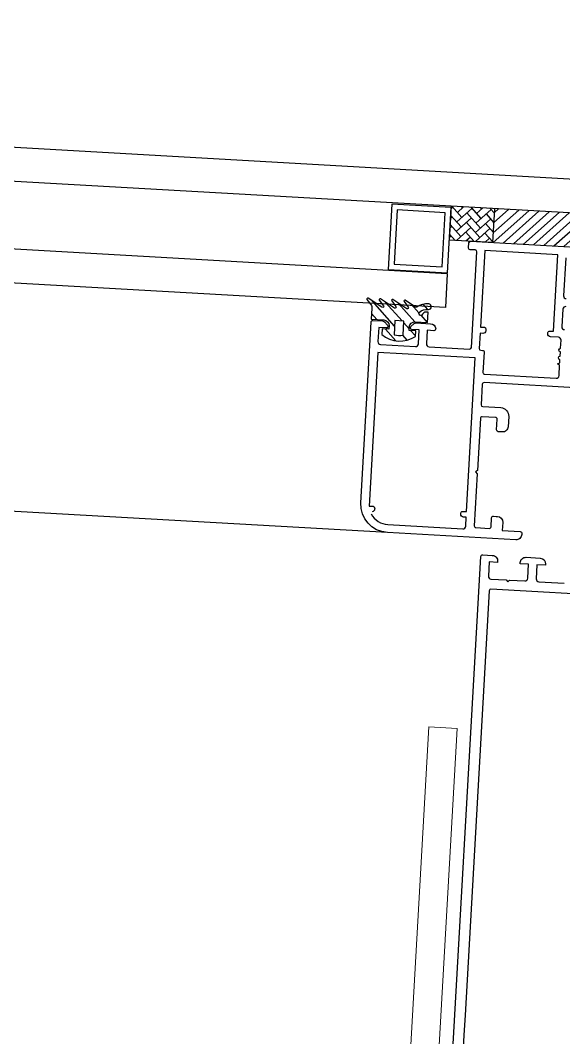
# Model space of a CAD drawing. Header units: millimetres. Extents: x 62878 to 70819, y -67946 to -61850.
# Drawn here: x 66230.35 to 66239.98, y -61875.52 to -61857.48 of the extents above; entities that cross this region are included whole.
import ezdxf

# ---------------------------------------------------------------- set-up
doc = ezdxf.new("R2010")
doc.units = ezdxf.units.MM
doc.layers.add('Dog_dos_yeni', color=63, linetype='Continuous', lineweight=5)
doc.layers.add('DOGRAMA', color=171, linetype='Continuous', lineweight=0)

msp = doc.modelspace()

# ---------------------------------------------------------------- hatches: boundary and pattern name
at = {"layer": 'DOGRAMA', "lineweight": -2}
h = msp.add_hatch(dxfattribs=at)
h.set_pattern_fill('AR-HBONE', color=256, scale=0.03, angle=689.3418585370952, style=0)
h.set_pattern_definition([(311.751433957095, (66231.80271206998, -61896.90500886677), (-0.009616844646291, -0.1694329256639602), [0.36, -0.12]), (221.7514339570951, (66231.8826201105, -61896.99453375192), (-0.009616844646291, -0.1694329256639602), [0.3599999999999982, -0.1199999999999996])])
h.paths.add_polyline_path([(66238.20211676325, -61861.39169654048), (66237.95251849096, -61861.37752959038), (66237.98651917126, -61860.77849373693), (66238.75875409375, -61860.82232502443), (66238.72475341344, -61861.42136087788)])
h = msp.add_hatch(dxfattribs=at)
h.set_pattern_fill('ANSI31', color=256, scale=0.03999999999999999, angle=689.3418585370952, style=0)
h.set_pattern_definition([(221.7514339570951, (66370.61881170585, -61882.4407256625), (0.08456934287185003, -0.09474717012250801), [])])
h.paths.add_polyline_path([(66239.00238959899, -61861.40957497097, -0.4142135623420975), (66239.02828704446, -61861.43858914541), (66240.32869404304, -61861.51239895562, -0.1532309010706403), (66240.46253403222, -61860.91902988221), (66239.03483191482, -61860.83799492747)])
h.paths.add_polyline_path([(66238.72475341344, -61861.42136087788), (66238.97337542454, -61861.43547241637, -0.4142135623575963), (66239.00238959899, -61861.40957497097), (66239.03483191482, -61860.83799492747), (66238.75875409375, -61860.82232502443)])
h = msp.add_hatch(dxfattribs=at)
h.set_pattern_fill('ANSI31', color=256, scale=0.05, angle=689.3418585370952, style=0)
h.set_pattern_definition([(311.751433957095, (66130.7714148273, -61868.82722553815), (-0.118433962653135, -0.1057116785898126), [])])
edge = h.paths.add_edge_path(flags=16)
edge.add_arc((66237.07786916693, -61862.67004208937), 0.4000000000114888, 255.2144749236474, 278.288392989333)
edge.add_line((66237.13553146267, -61863.06586409439), (66237.14980712195, -61862.81435054589))
edge.add_line((66237.14980712195, -61862.81435054589), (66236.99006422772, -61862.80528369782))
edge.add_line((66236.99006422772, -61862.80528369782), (66236.97578856841, -61863.0567972463))
edge = h.paths.add_edge_path()
edge.add_arc((66237.07786916693, -61862.67004208935), 0.5000000000223938, 229.8815363114499, 303.621331602805)
edge.add_line((66237.35471997346, -61863.08639966518), (66237.3603867535, -61862.98656035625))
edge.add_line((66237.3603867535, -61862.98656035625), (66237.24057958281, -61862.9797602202))
edge.add_line((66237.24057958281, -61862.9797602202), (66237.24397965087, -61862.91985663486))
edge.add_arc((66237.34381895975, -61862.92552341488), 0.09999999996814636, 86.75143397289708, 176.751433976823, ccw=False)
edge.add_line((66237.34948573977, -61862.82568410599), (66237.56913221942, -61862.83815102212))
edge.add_line((66237.56913221942, -61862.83815102212), (66237.57933242354, -61862.65844026608))
edge.add_line((66237.57933242354, -61862.65844026608), (66237.5399164689, -61862.65620305562))
edge.add_arc((66237.5362330619, -61862.72109860638), 0.06499999996300451, 86.75143398082588, 155.1607694968289)
edge.add_arc((66237.44758087395, -61862.68006186133), 0.03268943074407417, 141.3211548364751, 335.1607694808789, ccw=False)
edge.add_arc((66237.55710834386, -61862.80614718355), 0.1992591643063099, 82.40174832637689, 132.667655486685, ccw=False)
edge.add_arc((66237.58496939682, -61862.55863252982), 0.05002797725648057, 268.2660390514155, 445.779275329635)
edge.add_arc((66237.5650309057, -61862.83122137576), 0.3233450412483115, 85.81078668733576, 125.1370968418651)
edge.add_arc((66237.36742386808, -61862.5504416115), 0.0199999999713562, 236.75143396133188, 305.1370968510244, ccw=False)
edge.add_line((66237.35645842212, -61862.56716760903), (66237.17244039322, -61862.44652668767))
edge.add_arc((66237.16421630874, -61862.45907118583), 0.01499999998691735, 56.75143398018592, 216.7514339999599)
edge.add_line((66237.15219772619, -61862.46804635563), (66237.22586808613, -61862.56669778214))
edge.add_arc((66237.2098433094, -61862.5786646752), 0.0199999999630446, -123.24856606210358, 36.75143400820281, ccw=False)
edge.add_line((66237.19887786343, -61862.59539067274), (66236.95279391366, -61862.43405977156))
edge.add_arc((66236.94456982917, -61862.44660426973), 0.01500000000098065, 56.75143394893851, 216.7514339889696)
edge.add_line((66236.9325512466, -61862.45557943954), (66237.00622160654, -61862.55423086601))
edge.add_arc((66236.99019682978, -61862.56619775908), 0.02000000000237681, -123.24856602781898, 36.751433950072226, ccw=False)
edge.add_line((66236.9792313838, -61862.58292375664), (66236.73314743405, -61862.42159285545))
edge.add_arc((66236.72492334955, -61862.43413735362), 0.01500000000098065, 56.75143394893851, 216.7514339889696)
edge.add_line((66236.71290476699, -61862.44311252343), (66236.78657512691, -61862.54176394989))
edge.add_arc((66236.77055035013, -61862.55373084296), 0.02000000000968283, -123.24856603924718, 36.7514339084272, ccw=False)
edge.add_line((66236.75958490415, -61862.57045684051), (66236.51350095445, -61862.40912593932))
edge.add_arc((66236.50527686994, -61862.42167043748), 0.01500000000895906, 56.75143390245341, 216.7514339444333)
edge.add_line((66236.49325828737, -61862.43064560728), (66236.5619947601, -61862.52269010234))
edge.add_arc((66236.48187087628, -61862.58252456763), 0.09999999997270226, -3.248566081446711, 36.751433920010186, ccw=False)
edge.add_line((66236.58171018516, -61862.58819134775), (66236.57073913029, -61862.7814832216))
edge.add_line((66236.57073913029, -61862.7814832216), (66236.79038560993, -61862.79395013771))
edge.add_arc((66236.78471882986, -61862.8937894466), 0.09999999997829681, -3.2485660476771727, 86.7514339479244, ccw=False)
edge.add_line((66236.88455813876, -61862.89945622666), (66236.88115807073, -61862.95935981203))
edge.add_line((66236.88115807073, -61862.95935981203), (66236.76135090005, -61862.95255967595))
edge.add_line((66236.76135090005, -61862.95255967595), (66236.75568411997, -61863.05239898486))

# ---------------------------------------------------------------- linework, layer by layer
at = {"layer": 'Dog_dos_yeni'}
for points in [[(66247.6237845773, -61900.62865202386), (66230.65110206237, -61899.66529941493), (66230.67943596267, -61899.16610287038), (66235.9209996805, -61899.46360882312), (66237.59269979599, -61870.01101269436), (66238.09189634054, -61870.03934659464), (66236.420196225, -61899.4919427234), (66241.91135821518, -61899.80361562628), (66243.58305833058, -61870.35101949752), (66244.08225487522, -61870.37935339777), (66242.4105547597, -61899.83194952655), (66247.65211847753, -61900.12945547928), (66247.6237845773, -61900.62865202386)], [(66247.62378457724, -61900.62865202402), (66230.65110206237, -61899.66529941512), (66230.67943596267, -61899.16610287056), (66235.92099968047, -61899.46360882331), (66237.59269979599, -61870.01101269455), (66238.09189634054, -61870.03934659481), (66236.420196225, -61899.49194272357), (66241.91135821518, -61899.80361562647), (66243.58305833061, -61870.3510194977), (66244.08225487516, -61870.37935339796), (66242.41055475967, -61899.83194952674), (66247.65211847753, -61900.12945547949), (66247.62378457724, -61900.62865202402)]]:
    msp.add_lwpolyline(points, close=True, dxfattribs=at)
at = {"layer": 'DOGRAMA', "lineweight": -2}
for p, q in [((66240.39669540362, -61860.31432724871), (66190.48387722447, -61857.48132524265)), ((66240.46253403222, -61860.91902988221), (66190.45467843252, -61858.08063364655)), ((66237.91851781064, -61861.97656544385), (66190.39628085222, -61859.27925045457)), ((66237.88451713033, -61862.5756012973), (66190.36708205937, -61859.8785588584)), ((66237.98651917126, -61860.77849373693), (66237.95251849096, -61861.37752959038)), ((66238.72475341344, -61861.42136087791), (66238.75875409375, -61860.82232502443)), ((66238.72475341344, -61861.42136087791), (66238.75875409375, -61860.82232502443)), ((66238.72475341344, -61861.42136087791), (66237.95251849096, -61861.37752959038)), ((66237.91851781064, -61861.97656544385), (66237.88451713033, -61862.5756012973)), ((66236.85686474491, -61866.56377513691), (66190.17047686943, -61863.91390211176))]:
    msp.add_line(p, q, dxfattribs=at)
for points in [[(66237.98538581525, -61860.79846159871), (66236.93707307163, -61860.73896040817), (66236.8713384231, -61861.89709639153), (66237.91965116665, -61861.95659758207)], [(66237.87987972629, -61860.89263412755), (66237.03124560055, -61860.84446649712), (66236.97684451204, -61861.80292386266), (66237.82547863777, -61861.85109149311)]]:
    msp.add_lwpolyline(points, close=True, dxfattribs=at)
at = {"layer": 'DOGRAMA', "lineweight": -2, "ltscale": 0.5}
for points in [[(66240.38726983749, -61864.00973130764), (66238.57019441536, -61863.90659591068, 0.4142135623730951), (66238.53854258862, -61863.93484766934), (66238.51785884146, -61864.29926114685, 0.4142135623730951), (66238.54611060012, -61864.33091297354), (66238.8655963887, -61864.34904666971, -0.4142135623730951), (66239.0068551819, -61864.50730580316), (66238.99665497785, -61864.6870165592, -0.4142135623730951), (66238.89114888886, -61864.78118908805), (66238.87118102709, -61864.78005573206), (66238.82126137265, -61864.777222342, -0.4142135623730951), (66238.79300961396, -61864.7455705153), (66238.80377649603, -61864.55587582842, 0.4142135623730951), (66238.77552473743, -61864.52422400171), (66238.53591039602, -61864.51062372957, 0.4142135623730951), (66238.50425856933, -61864.53887548824), (66238.45184085381, -61865.46238909567), (66238.42018902715, -61865.49064085433), (66238.44844078583, -61865.52229268102), (66238.39602307032, -61866.44580628845, 0.4142135623730951), (66238.42427482898, -61866.47745811516), (66238.66388917039, -61866.49105838726, 0.4142135623730951), (66238.69554099705, -61866.46280662861), (66238.70460784517, -61866.30306373433, -0.4142135623730951), (66238.73625967186, -61866.2748119757), (66238.7861793263, -61866.2776453657), (66238.8061471881, -61866.27877872174, -0.4142135623730951), (66238.90031971692, -61866.38428481067), (66238.89210288586, -61866.52905180863), (66239.21158867437, -61866.54718550479, -0.4142135623730951), (66239.23984043303, -61866.57883733149), (66239.23870707702, -61866.59880519325, -0.4142135623730951), (66239.13320098806, -61866.69297772211), (66236.85686474491, -61866.56377513691, -0.4142135623730951), (66236.38600210057, -61866.03624469209), (66236.56790574029, -61862.83140287605, -0.4142135623730951), (66236.59955756695, -61862.80315111739), (66236.768575533, -61862.81274440936, -0.1991096956269791), (66236.80303854545, -61862.82937407486), (66236.85678280765, -61862.8895863998, -0.6680969080520953), (66236.83407902447, -61862.93665546215), (66236.70258067071, -61862.92919174615), (66236.68841372058, -61863.17879001841, 0.4142135623730951), (66236.73549998499, -61863.23154306288), (66237.35450370028, -61863.26667709921, 0.4142135623730951), (66237.40725674474, -61863.21959083481), (66237.4214236949, -61862.96999256253), (66237.28991535716, -61862.96252827984, -0.6680969080520438), (66237.27268341676, -61862.91319250548), (66237.33289574177, -61862.85944824327, -0.1989616347782854), (66237.36902910465, -61862.84682555794), (66237.61863736087, -61862.86099307473, -0.3728392455561729), (66237.7125933812, -61862.95217817333, -0.4568501953068724), (66237.68100589805, -61862.98472619064), (66237.56119872734, -61862.97792605461), (66237.54759845522, -61863.21754039597, 0.4142135623730951), (66237.59468471966, -61863.27029344048), (66238.31352774378, -61863.31109425683, 0.4142135623730951), (66238.34517957049, -61863.28284249819), (66238.44151483139, -61861.5855742467, 0.4142135623730951), (66238.4132630727, -61861.55392241999), (66238.32340769471, -61861.54882231796, -0.4142135623730951), (66238.29515593604, -61861.51717049126), (66238.30025603807, -61861.42731511325, -0.4142135623730951), (66238.33190786478, -61861.39906335461), (66240.39858155925, -61861.51636570167, -0.4142135623730951)], [(66240.01784255618, -61861.69507723331), (66239.97987512982, -61862.36400060299, 0.4142135623730951), (66240.02696139427, -61862.41675364749)], [(66240.01902790216, -61862.55652867997, 0.4142135623730951), (66239.9662748577, -61862.6036149444), (66239.94870783953, -61862.913116802, 0.4142135623730951), (66239.995794104, -61862.96586984654)], [(66236.56732404392, -61866.23356302328, 0.2621398995659221), (66236.86479823693, -61866.42400010444), (66238.19266104547, -61866.49936827914, 0.4142135623730951), (66238.24541408996, -61866.45228201472), (66238.25448093805, -61866.29253912043), (66238.20456128356, -61866.28970573042, -0.4142135623730951), (66238.15747501914, -61866.23695268594), (66238.15860837518, -61866.21698482415, -0.4142135623730951), (66238.19026020184, -61866.1887330655), (66238.2601477181, -61866.19269981152), (66238.41485081357, -61863.46708667827), (66236.68763076937, -61863.36905138333), (66236.53292767392, -61866.09466451663), (66236.60281519016, -61866.09863126268, -0.4142135623730951), (66236.63106694883, -61866.13028308935), (66236.6299335928, -61866.15025095115, -0.3618128521052944), (66236.58627049965, -61866.19702457108)], [(66237.9181861429, -61877.51150992041), (66238.51546476042, -61866.9884467612, -0.4142135623732619), (66238.54711658711, -61866.96019500254), (66238.71684341226, -61866.96982852864, -0.4142135623730951), (66238.81101594114, -61867.07533461759), (66238.8098825851, -61867.09530247941), (66238.66012362175, -61867.08680230931), (66238.6459566716, -61867.33640058157, 0.4142135623730951), (66238.69304293604, -61867.38915362605), (66238.9626090701, -61867.40445393218), (66238.99086082875, -61867.4361057589), (66239.02251265546, -61867.40785400022), (66239.2920787895, -61867.42315430635, 0.4142135623730951), (66239.344831834, -61867.37606804194), (66239.35899878413, -61867.12646976969), (66239.2092398208, -61867.11796959958), (66239.21037317679, -61867.0980017378, -0.4142135623728953), (66239.31587926573, -61867.00382920893), (66239.56547753801, -61867.01799615908, -0.4142135623729619), (66239.65965006681, -61867.12350224804), (66239.65851671086, -61867.1434701098), (66239.50875774748, -61867.13496993975), (66239.4945907974, -61867.38456821204, 0.4142135623731395), (66239.54167706179, -61867.43732125648), (66239.9878180277, -61867.46264377478)]]:
    msp.add_lwpolyline(points, format="xyb", dxfattribs=at)
at = {"layer": 'DOGRAMA', "linetype": 'ByBlock', "lineweight": -2}
msp.add_lwpolyline([(66239.91555717622, -61863.49717675913, -0.9999999999999998), (66239.91895724426, -61863.43727317378), (66239.92349066828, -61863.35740172667, -0.9999999999999998), (66239.9268907363, -61863.29749814131), (66239.93510756743, -61863.1527311434, 0.4142135623730951), (66239.88802130299, -61863.09997809895), (66239.7482462705, -61863.09204460685, -0.4142135623730951), (66239.70116000611, -61863.03929156235), (66239.70229336209, -61863.01932370059, -0.4142135623730951), (66239.73394518881, -61862.99107194193), (66239.80383270503, -61862.99503868796), (66239.88090091373, -61861.63722408678), (66238.58298989787, -61861.56355594609), (66238.50592168921, -61862.92137054729), (66238.57580920542, -61862.92533729329, -0.4142135623730951), (66238.60406096405, -61862.95698912001), (66238.60236093006, -61862.98694091267, -0.4142135623730951), (66238.54960788556, -61863.03402717713), (66238.49968823112, -61863.03119378712), (66238.48438792492, -61863.30075992113, 0.4142135623730951), (66238.51263968364, -61863.33241174785), (66238.5425914763, -61863.33411178186, -0.4142135623730951), (66238.57084323496, -61863.36576360856), (66238.55044282676, -61863.72518512062, 0.4142135623730951), (66238.57869458539, -61863.75683694732), (66239.8466538086, -61863.82880505397, 0.4142135623730951), (66239.89940685312, -61863.78171878954), (66239.90978046061, -61863.59895295066), (66239.87308481481, -61863.57489482987), (66239.91226704372, -61863.55514346191)], format="xyb", close=True, dxfattribs=at)
at = {"layer": 'DOGRAMA', "lineweight": -2}
for points in [[(66236.75568411997, -61863.05239898486, 0.3333333333332296), (66237.35471997346, -61863.08639966518), (66237.3603867535, -61862.98656035625), (66237.24057958281, -61862.9797602202), (66237.24397965087, -61862.91985663486, -0.4142135623730951), (66237.34948573977, -61862.82568410599), (66237.56913221942, -61862.83815102212), (66237.57933242354, -61862.65844026608), (66237.5399164689, -61862.65620305562, 0.3076847592325949), (66237.47724620762, -61862.69379382626, -1.128701775595035), (66237.42206150349, -61862.65963245573, -0.2229122392588673), (66237.58345561485, -61862.60863759929, 0.9785310008372164), (66237.58865140265, -61862.5087402324, 0.1732976222504512), (66237.37893456512, -61862.56679715651, -0.3075716929246892), (66237.35645842212, -61862.56716760903), (66237.17244039322, -61862.44652668767, 0.8390996311771624), (66237.15219772619, -61862.46804635563), (66237.22586808613, -61862.56669778214, -0.8390996311772869), (66237.19887786343, -61862.59539067274), (66236.95279391366, -61862.43405977156, 0.8390996311771624), (66236.9325512466, -61862.45557943954), (66237.00622160654, -61862.55423086601, -0.839099631177325), (66236.9792313838, -61862.58292375664), (66236.73314743405, -61862.42159285545, 0.8390996311769768), (66236.71290476699, -61862.44311252343), (66236.78657512691, -61862.54176394989, -0.8390996311770358), (66236.75958490415, -61862.57045684051), (66236.51350095445, -61862.40912593932, 0.8390996311781366), (66236.49325828737, -61862.43064560728), (66236.5619947601, -61862.52269010234, -0.1763269807084491), (66236.58171018516, -61862.58819134775), (66236.57073913029, -61862.7814832216), (66236.79038560993, -61862.79395013771, -0.4142135623728453), (66236.88455813876, -61862.89945622666), (66236.88115807073, -61862.95935981203), (66236.76135090005, -61862.95255967595)], [(66236.97578856841, -61863.0567972463, 0.1010205144335734), (66237.13553146267, -61863.06586409439), (66237.14980712195, -61862.81435054589), (66236.99006422772, -61862.80528369782)], [(66236.97578856841, -61863.0567972463, 0.1010205144335734), (66237.13553146267, -61863.06586409439), (66237.14980712195, -61862.81435054589), (66236.99006422772, -61862.80528369782)]]:
    msp.add_lwpolyline(points, format="xyb", close=True, dxfattribs=at)
at = {"layer": 'DOGRAMA', "lineweight": -2, "ltscale": 0.5}
msp.add_lwpolyline([(66238.23389962017, -61875.12556671065), (66238.21406589, -61875.47500429182), (66238.10809710302, -61877.34199936847, 0.4142135623730953), (66238.13634886165, -61877.37365119516), (66242.70898920982, -61877.63318972157, 0.4142135623730951), (66242.74064103648, -61877.60493796293), (66242.84660982351, -61875.73794288629), (66242.86644355365, -61875.38850530508), (66243.29371876968, -61867.86062141319, 0.4142135623730951), (66243.26546701096, -61867.82896958651), (66238.69282666282, -61867.56943106011, 0.4142135623722071), (66238.66117483615, -61867.59768281876)], format="xyb", close=True, dxfattribs=at)

doc.saveas('drawing.dxf')
